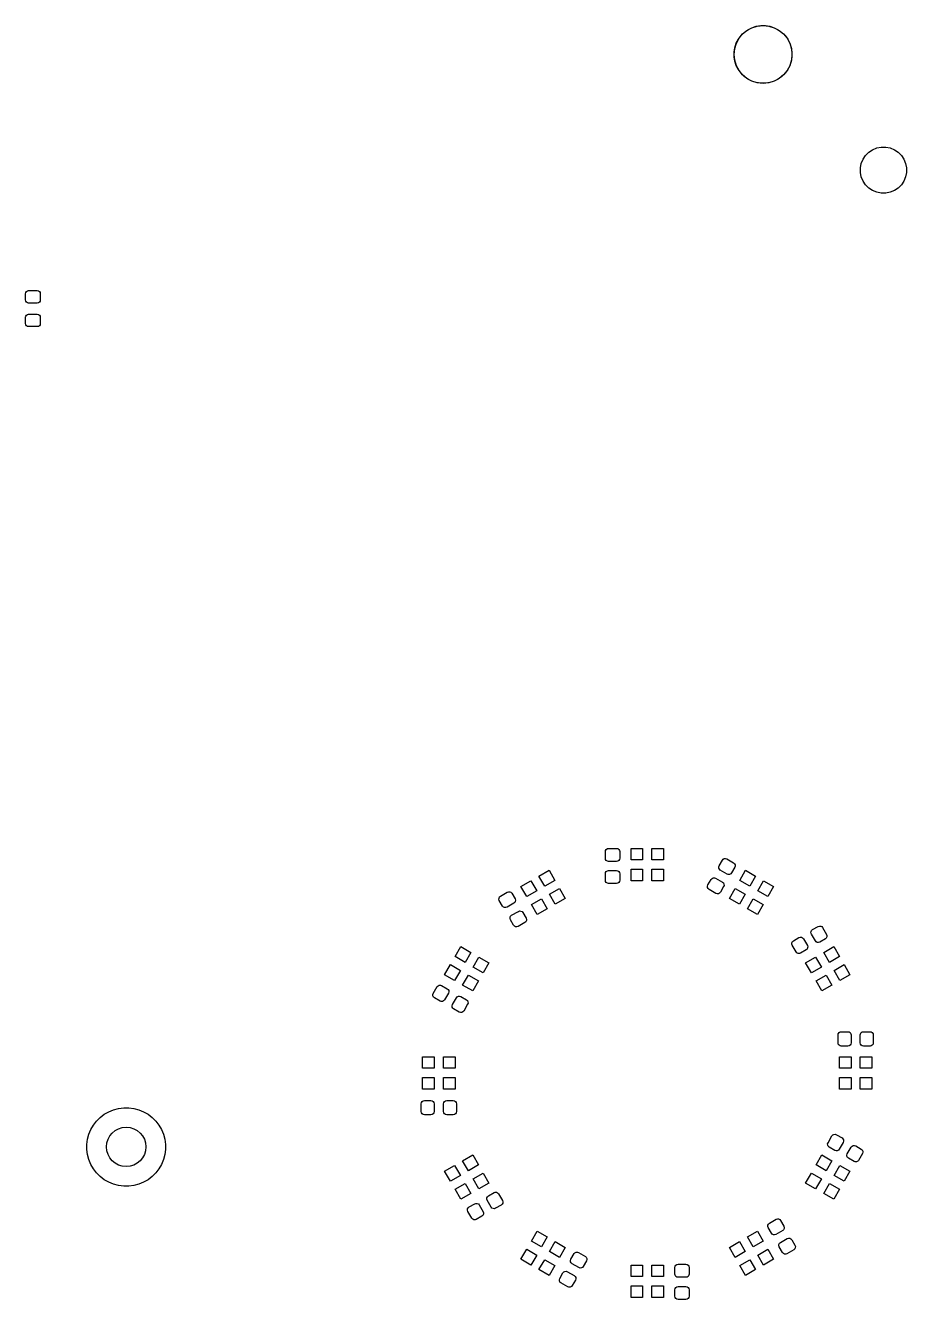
# Model space of a CAD drawing. Header units: inches. Extents: x 0.83 to 7.61, y -5.33 to -1.05.
# Drawn here: x 6.108 to 7.606, y -3.22 to -1.053 of the extents above; entities that cross this region are included whole.
import ezdxf

# ---------------------------------------------------------------- set-up
doc = ezdxf.new("R2010")
doc.units = ezdxf.units.IN
doc.header["$MEASUREMENT"] = 0
doc.layers.add('BLACK', color=250, linetype='CONTINUOUS')

msp = doc.modelspace()

# ---------------------------------------------------------------- linework, layer by layer
at = {"layer": 'BLACK', "linetype": 'CONTINUOUS'}
for p, q in [((7.3302, -1.0649), (7.3365, -1.0604)), ((7.3365, -1.0604), (7.3434, -1.0569)), ((7.3434, -1.0569), (7.3507, -1.0545)), ((7.3507, -1.0545), (7.3583, -1.0533)), ((7.3583, -1.0533), (7.3661, -1.0533)), ((7.3661, -1.0533), (7.3737, -1.0545)), ((7.3737, -1.0545), (7.381, -1.0569)), ((7.381, -1.0569), (7.3879, -1.0604)), ((7.3879, -1.0604), (7.3942, -1.0649)), ((7.3167, -1.0835), (7.3202, -1.0766)), ((7.3202, -1.0766), (7.3248, -1.0704)), ((7.3248, -1.0704), (7.3302, -1.0649)), ((7.3942, -1.0649), (7.3996, -1.0704)), ((7.3996, -1.0704), (7.4042, -1.0766)), ((7.4042, -1.0766), (7.4077, -1.0835)), ((7.3131, -1.0985), (7.3144, -1.0909)), ((7.3131, -1.1062), (7.3131, -1.0985)), ((7.3144, -1.0909), (7.3167, -1.0835)), ((7.4077, -1.0835), (7.4101, -1.0909)), ((7.4101, -1.0909), (7.4113, -1.0985)), ((7.4113, -1.0985), (7.4113, -1.1062)), ((7.3144, -1.1139), (7.3131, -1.1062)), ((7.3167, -1.1212), (7.3144, -1.1139)), ((7.3202, -1.1281), (7.3167, -1.1212)), ((7.4077, -1.1212), (7.4042, -1.1281)), ((7.4101, -1.1139), (7.4077, -1.1212)), ((7.4113, -1.1062), (7.4101, -1.1139)), ((7.3248, -1.1343), (7.3202, -1.1281)), ((7.3302, -1.1398), (7.3248, -1.1343)), ((7.3365, -1.1443), (7.3302, -1.1398)), ((7.3434, -1.1478), (7.3365, -1.1443)), ((7.3507, -1.1502), (7.3434, -1.1478)), ((7.381, -1.1478), (7.3737, -1.1502)), ((7.3879, -1.1443), (7.381, -1.1478)), ((7.3942, -1.1398), (7.3879, -1.1443)), ((7.3996, -1.1343), (7.3942, -1.1398)), ((7.4042, -1.1281), (7.3996, -1.1343)), ((7.3583, -1.1514), (7.3507, -1.1502)), ((7.3661, -1.1514), (7.3583, -1.1514)), ((7.3737, -1.1502), (7.3661, -1.1514)), ((7.5322, -1.2807), (7.5365, -1.2742)), ((7.5365, -1.2742), (7.542, -1.2688)), ((7.542, -1.2688), (7.5484, -1.2645)), ((7.5484, -1.2645), (7.5555, -1.2615)), ((7.5555, -1.2615), (7.5631, -1.26)), ((7.5631, -1.26), (7.5708, -1.26)), ((7.5708, -1.26), (7.5784, -1.2615)), ((7.5784, -1.2615), (7.5855, -1.2645)), ((7.5855, -1.2645), (7.5919, -1.2688)), ((7.5919, -1.2688), (7.5974, -1.2742)), ((7.5974, -1.2742), (7.6017, -1.2807)), ((7.5277, -1.2954), (7.5293, -1.2878)), ((7.5277, -1.3031), (7.5277, -1.2954)), ((7.5293, -1.2878), (7.5322, -1.2807)), ((7.6017, -1.2807), (7.6046, -1.2878)), ((7.6046, -1.2878), (7.6061, -1.2954)), ((7.6061, -1.2954), (7.6061, -1.3031)), ((7.5293, -1.3106), (7.5277, -1.3031)), ((7.5322, -1.3178), (7.5293, -1.3106)), ((7.5365, -1.3242), (7.5322, -1.3178)), ((7.6017, -1.3178), (7.5974, -1.3242)), ((7.6046, -1.3106), (7.6017, -1.3178)), ((7.6061, -1.3031), (7.6046, -1.3106)), ((7.542, -1.3296), (7.5365, -1.3242)), ((7.5484, -1.3339), (7.542, -1.3296)), ((7.5555, -1.3369), (7.5484, -1.3339)), ((7.5631, -1.3384), (7.5555, -1.3369)), ((7.5708, -1.3384), (7.5631, -1.3384)), ((7.5784, -1.3369), (7.5708, -1.3384)), ((7.5855, -1.3339), (7.5784, -1.3369)), ((7.5919, -1.3296), (7.5855, -1.3339)), ((7.5974, -1.3242), (7.5919, -1.3296)), ((6.1083, -1.5093), (6.1087, -1.5072)), ((6.1083, -1.5199), (6.1083, -1.5093)), ((6.1087, -1.5072), (6.1098, -1.5055)), ((6.1098, -1.5055), (6.1115, -1.5043)), ((6.1115, -1.5043), (6.1136, -1.5039)), ((6.1136, -1.5039), (6.1281, -1.5039)), ((6.1281, -1.5039), (6.1302, -1.5043)), ((6.1302, -1.5043), (6.1319, -1.5055)), ((6.1319, -1.5055), (6.1331, -1.5072)), ((6.1331, -1.5072), (6.1335, -1.5093)), ((6.1335, -1.5093), (6.1335, -1.5199)), ((6.1087, -1.5219), (6.1083, -1.5199)), ((6.1098, -1.5236), (6.1087, -1.5219)), ((6.1115, -1.5248), (6.1098, -1.5236)), ((6.1136, -1.5252), (6.1115, -1.5248)), ((6.1281, -1.5252), (6.1136, -1.5252)), ((6.1302, -1.5248), (6.1281, -1.5252)), ((6.1319, -1.5236), (6.1302, -1.5248)), ((6.1331, -1.5219), (6.1319, -1.5236)), ((6.1335, -1.5199), (6.1331, -1.5219)), ((6.1083, -1.5494), (6.1087, -1.5474)), ((6.1083, -1.56), (6.1083, -1.5494)), ((6.1087, -1.5621), (6.1083, -1.56)), ((6.1087, -1.5474), (6.1098, -1.5457)), ((6.1098, -1.5457), (6.1115, -1.5445)), ((6.1115, -1.5445), (6.1136, -1.5441)), ((6.1136, -1.5441), (6.1281, -1.5441)), ((6.1281, -1.5441), (6.1302, -1.5445)), ((6.1302, -1.5445), (6.1319, -1.5457)), ((6.1319, -1.5457), (6.1331, -1.5474)), ((6.1331, -1.5474), (6.1335, -1.5494)), ((6.1335, -1.56), (6.1331, -1.5621)), ((6.1335, -1.5494), (6.1335, -1.56)), ((6.1098, -1.5638), (6.1087, -1.5621)), ((6.1115, -1.5649), (6.1098, -1.5638)), ((6.1136, -1.5654), (6.1115, -1.5649)), ((6.1281, -1.5654), (6.1136, -1.5654)), ((6.1302, -1.5649), (6.1281, -1.5654)), ((6.1319, -1.5638), (6.1302, -1.5649)), ((6.1331, -1.5621), (6.1319, -1.5638)), ((7.0941, -2.4583), (7.0945, -2.4562)), ((7.0941, -2.4693), (7.0941, -2.4583)), ((7.0945, -2.4714), (7.0941, -2.4693)), ((7.0945, -2.4562), (7.0957, -2.4544)), ((7.0957, -2.4544), (7.0975, -2.4532)), ((7.0975, -2.4532), (7.0996, -2.4528)), ((7.0996, -2.4528), (7.113, -2.4528)), ((7.113, -2.4528), (7.1151, -2.4532)), ((7.1151, -2.4532), (7.1169, -2.4544)), ((7.1169, -2.4544), (7.1181, -2.4562)), ((7.1181, -2.4562), (7.1185, -2.4583)), ((7.1185, -2.4693), (7.1181, -2.4714)), ((7.1185, -2.4583), (7.1185, -2.4693)), ((7.1378, -2.4724), (7.1378, -2.4528)), ((7.1378, -2.4528), (7.1575, -2.4528)), ((7.1575, -2.4528), (7.1575, -2.4724)), ((7.1732, -2.4724), (7.1732, -2.4528)), ((7.1732, -2.4528), (7.1929, -2.4528)), ((7.1929, -2.4528), (7.1929, -2.4724)), ((7.2944, -2.4711), (7.2963, -2.4702)), ((7.2963, -2.4702), (7.2985, -2.47)), ((7.2985, -2.47), (7.3005, -2.4707)), ((6.9812, -2.5), (6.9983, -2.4901)), ((6.9983, -2.4901), (7.0081, -2.5072)), ((7.0957, -2.4732), (7.0945, -2.4714)), ((7.0975, -2.4744), (7.0957, -2.4732)), ((7.0957, -2.4922), (7.0975, -2.491)), ((7.0996, -2.4748), (7.0975, -2.4744)), ((7.0975, -2.491), (7.0996, -2.4906)), ((7.113, -2.4748), (7.0996, -2.4748)), ((7.0996, -2.4906), (7.113, -2.4906)), ((7.1151, -2.4744), (7.113, -2.4748)), ((7.113, -2.4906), (7.1151, -2.491)), ((7.1169, -2.4732), (7.1151, -2.4744)), ((7.1151, -2.491), (7.1169, -2.4922)), ((7.1181, -2.4714), (7.1169, -2.4732)), ((7.1575, -2.4724), (7.1378, -2.4724)), ((7.1378, -2.5079), (7.1378, -2.4882)), ((7.1378, -2.4882), (7.1575, -2.4882)), ((7.1575, -2.4882), (7.1575, -2.5079)), ((7.1929, -2.4724), (7.1732, -2.4724)), ((7.1732, -2.5079), (7.1732, -2.4882)), ((7.1732, -2.4882), (7.1929, -2.4882)), ((7.1929, -2.4882), (7.1929, -2.5079)), ((7.2868, -2.4843), (7.2875, -2.4823)), ((7.2869, -2.4865), (7.2868, -2.4843)), ((7.2879, -2.4884), (7.2869, -2.4865)), ((7.2875, -2.4823), (7.293, -2.4728)), ((7.2895, -2.4898), (7.2879, -2.4884)), ((7.3011, -2.4965), (7.2895, -2.4898)), ((7.293, -2.4728), (7.2944, -2.4711)), ((7.3005, -2.4707), (7.3121, -2.4774)), ((7.3141, -2.485), (7.3086, -2.4945)), ((7.3121, -2.4774), (7.3137, -2.4789)), ((7.3137, -2.4789), (7.3147, -2.4808)), ((7.3148, -2.4829), (7.3141, -2.485)), ((7.3147, -2.4808), (7.3148, -2.4829)), ((7.3226, -2.5072), (7.3324, -2.4901)), ((7.3324, -2.4901), (7.3495, -2.5)), ((6.9505, -2.5177), (6.9676, -2.5079)), ((6.9676, -2.5079), (6.9774, -2.5249)), ((6.9911, -2.517), (6.9812, -2.5)), ((7.0081, -2.5072), (6.9911, -2.517)), ((7.0941, -2.4961), (7.0945, -2.494)), ((7.0941, -2.5071), (7.0941, -2.4961)), ((7.0945, -2.5092), (7.0941, -2.5071)), ((7.0945, -2.494), (7.0957, -2.4922)), ((7.0957, -2.511), (7.0945, -2.5092)), ((7.0975, -2.5122), (7.0957, -2.511)), ((7.0996, -2.5126), (7.0975, -2.5122)), ((7.113, -2.5126), (7.0996, -2.5126)), ((7.1151, -2.5122), (7.113, -2.5126)), ((7.1169, -2.511), (7.1151, -2.5122)), ((7.1169, -2.4922), (7.1181, -2.494)), ((7.1181, -2.5092), (7.1169, -2.511)), ((7.1181, -2.494), (7.1185, -2.4961)), ((7.1185, -2.5071), (7.1181, -2.5092)), ((7.1185, -2.4961), (7.1185, -2.5071)), ((7.1575, -2.5079), (7.1378, -2.5079)), ((7.1929, -2.5079), (7.1732, -2.5079)), ((7.2686, -2.515), (7.2741, -2.5055)), ((7.2741, -2.5055), (7.2755, -2.5039)), ((7.2755, -2.5039), (7.2774, -2.5029)), ((7.2774, -2.5029), (7.2796, -2.5028)), ((7.2796, -2.5028), (7.2816, -2.5035)), ((7.2816, -2.5035), (7.2932, -2.5102)), ((7.2932, -2.5102), (7.2948, -2.5116)), ((7.2948, -2.5116), (7.2958, -2.5135)), ((7.2958, -2.5135), (7.2959, -2.5157)), ((7.3031, -2.4972), (7.3011, -2.4965)), ((7.3053, -2.4971), (7.3031, -2.4972)), ((7.3072, -2.4961), (7.3053, -2.4971)), ((7.3086, -2.4945), (7.3072, -2.4961)), ((7.3396, -2.517), (7.3226, -2.5072)), ((7.3495, -2.5), (7.3396, -2.517)), ((7.3533, -2.5249), (7.3631, -2.5079)), ((7.3631, -2.5079), (7.3802, -2.5177)), ((6.9133, -2.5372), (6.9142, -2.5353)), ((6.9142, -2.5353), (6.9159, -2.5338)), ((6.9159, -2.5338), (6.9274, -2.5271)), ((6.9274, -2.5271), (6.9295, -2.5265)), ((6.9295, -2.5265), (6.9316, -2.5266)), ((6.9316, -2.5266), (6.9336, -2.5275)), ((6.9336, -2.5275), (6.935, -2.5292)), ((6.935, -2.5292), (6.9405, -2.5387)), ((6.9604, -2.5347), (6.9505, -2.5177)), ((6.9774, -2.5249), (6.9604, -2.5347)), ((6.9989, -2.5307), (7.016, -2.5208)), ((7.0088, -2.5477), (6.9989, -2.5307)), ((7.016, -2.5208), (7.0258, -2.5379)), ((7.2679, -2.5171), (7.2686, -2.515)), ((7.268, -2.5192), (7.2679, -2.5171)), ((7.269, -2.5211), (7.268, -2.5192)), ((7.2706, -2.5226), (7.269, -2.5211)), ((7.2822, -2.5293), (7.2706, -2.5226)), ((7.2842, -2.53), (7.2822, -2.5293)), ((7.2864, -2.5298), (7.2842, -2.53)), ((7.2883, -2.5289), (7.2864, -2.5298)), ((7.2897, -2.5272), (7.2883, -2.5289)), ((7.2952, -2.5177), (7.2897, -2.5272)), ((7.2959, -2.5157), (7.2952, -2.5177)), ((7.3049, -2.5379), (7.3147, -2.5208)), ((7.3147, -2.5208), (7.3318, -2.5307)), ((7.3318, -2.5307), (7.3219, -2.5477)), ((7.3703, -2.5347), (7.3533, -2.5249)), ((7.3802, -2.5177), (7.3703, -2.5347)), ((6.9131, -2.5393), (6.9133, -2.5372)), ((6.9138, -2.5414), (6.9131, -2.5393)), ((6.9194, -2.5509), (6.9138, -2.5414)), ((6.9208, -2.5525), (6.9194, -2.5509)), ((6.9227, -2.5535), (6.9208, -2.5525)), ((6.9248, -2.5536), (6.9227, -2.5535)), ((6.9269, -2.5529), (6.9248, -2.5536)), ((6.9385, -2.5462), (6.9269, -2.5529)), ((6.9401, -2.5448), (6.9385, -2.5462)), ((6.941, -2.5429), (6.9401, -2.5448)), ((6.9405, -2.5387), (6.9412, -2.5407)), ((6.9412, -2.5407), (6.941, -2.5429)), ((6.9683, -2.5484), (6.9853, -2.5385)), ((6.9781, -2.5654), (6.9683, -2.5484)), ((6.9951, -2.5556), (6.9781, -2.5654)), ((6.9853, -2.5385), (6.9951, -2.5556)), ((7.0258, -2.5379), (7.0088, -2.5477)), ((7.3219, -2.5477), (7.3049, -2.5379)), ((7.3356, -2.5556), (7.3454, -2.5385)), ((7.3526, -2.5654), (7.3356, -2.5556)), ((7.3454, -2.5385), (7.3624, -2.5484)), ((7.3624, -2.5484), (7.3526, -2.5654)), ((6.932, -2.5721), (6.9322, -2.5699)), ((6.9327, -2.5741), (6.932, -2.5721)), ((6.9322, -2.5699), (6.9331, -2.568)), ((6.9382, -2.5836), (6.9327, -2.5741)), ((6.9331, -2.568), (6.9348, -2.5666)), ((6.9348, -2.5666), (6.9463, -2.5599)), ((6.9463, -2.5599), (6.9484, -2.5592)), ((6.9484, -2.5592), (6.9505, -2.5593)), ((6.9505, -2.5593), (6.9525, -2.5603)), ((6.9525, -2.5603), (6.9539, -2.5619)), ((6.9539, -2.5619), (6.9594, -2.5714)), ((6.959, -2.5776), (6.9574, -2.579)), ((6.9599, -2.5756), (6.959, -2.5776)), ((6.9594, -2.5714), (6.9601, -2.5735)), ((6.9601, -2.5735), (6.9599, -2.5756)), ((6.9397, -2.5853), (6.9382, -2.5836)), ((6.9416, -2.5862), (6.9397, -2.5853)), ((6.9437, -2.5864), (6.9416, -2.5862)), ((6.9458, -2.5857), (6.9437, -2.5864)), ((6.9574, -2.579), (6.9458, -2.5857)), ((7.4437, -2.5965), (7.4439, -2.5944)), ((7.4444, -2.5985), (7.4437, -2.5965)), ((7.4439, -2.5944), (7.4448, -2.5924)), ((7.4511, -2.6101), (7.4444, -2.5985)), ((7.4448, -2.5924), (7.4464, -2.591)), ((7.4464, -2.591), (7.456, -2.5855)), ((7.456, -2.5855), (7.458, -2.5848)), ((7.458, -2.5848), (7.4602, -2.5849)), ((7.4602, -2.5849), (7.4621, -2.5859)), ((7.4621, -2.5859), (7.4635, -2.5875)), ((7.4635, -2.5875), (7.4702, -2.5991)), ((7.4702, -2.5991), (7.4709, -2.6011)), ((6.8386, -2.6369), (6.8484, -2.6198)), ((6.8484, -2.6198), (6.8655, -2.6297)), ((7.411, -2.6154), (7.4111, -2.6132)), ((7.4117, -2.6174), (7.411, -2.6154)), ((7.4111, -2.6132), (7.4121, -2.6113)), ((7.4184, -2.629), (7.4117, -2.6174)), ((7.4121, -2.6113), (7.4137, -2.6099)), ((7.4137, -2.6099), (7.4233, -2.6044)), ((7.4233, -2.6044), (7.4253, -2.6037)), ((7.4253, -2.6037), (7.4274, -2.6038)), ((7.4274, -2.6038), (7.4294, -2.6048)), ((7.4294, -2.6048), (7.4308, -2.6064)), ((7.4308, -2.6064), (7.4375, -2.618)), ((7.4375, -2.618), (7.4382, -2.62)), ((7.4382, -2.62), (7.438, -2.6222)), ((7.4525, -2.6117), (7.4511, -2.6101)), ((7.4545, -2.6127), (7.4525, -2.6117)), ((7.4566, -2.6128), (7.4545, -2.6127)), ((7.4586, -2.6121), (7.4566, -2.6128)), ((7.4682, -2.6066), (7.4586, -2.6121)), ((7.4653, -2.6297), (7.4823, -2.6198)), ((7.4698, -2.6052), (7.4682, -2.6066)), ((7.4708, -2.6033), (7.4698, -2.6052)), ((7.4709, -2.6011), (7.4708, -2.6033)), ((7.4823, -2.6198), (7.4921, -2.6369)), ((6.8556, -2.6467), (6.8386, -2.6369)), ((6.8655, -2.6297), (6.8556, -2.6467)), ((6.8693, -2.6546), (6.8791, -2.6376)), ((6.8791, -2.6376), (6.8961, -2.6474)), ((7.4198, -2.6306), (7.4184, -2.629)), ((7.4217, -2.6316), (7.4198, -2.6306)), ((7.4239, -2.6317), (7.4217, -2.6316)), ((7.4259, -2.631), (7.4239, -2.6317)), ((7.4355, -2.6255), (7.4259, -2.631)), ((7.4346, -2.6474), (7.4516, -2.6376)), ((7.4371, -2.6241), (7.4355, -2.6255)), ((7.438, -2.6222), (7.4371, -2.6241)), ((7.4516, -2.6376), (7.4615, -2.6546)), ((7.4751, -2.6467), (7.4653, -2.6297)), ((7.4921, -2.6369), (7.4751, -2.6467)), ((6.8208, -2.6676), (6.8307, -2.6505)), ((6.8307, -2.6505), (6.8477, -2.6604)), ((6.8477, -2.6604), (6.8379, -2.6774)), ((6.8863, -2.6644), (6.8693, -2.6546)), ((6.8961, -2.6474), (6.8863, -2.6644)), ((7.4444, -2.6644), (7.4346, -2.6474)), ((7.4615, -2.6546), (7.4444, -2.6644)), ((7.483, -2.6604), (7.5, -2.6505)), ((7.4928, -2.6774), (7.483, -2.6604)), ((7.5, -2.6505), (7.5099, -2.6676)), ((6.8081, -2.6879), (6.8096, -2.6863)), ((6.8096, -2.6863), (6.8115, -2.6853)), ((6.8115, -2.6853), (6.8136, -2.6852)), ((6.8136, -2.6852), (6.8157, -2.6859)), ((6.8157, -2.6859), (6.8252, -2.6914)), ((6.8379, -2.6774), (6.8208, -2.6676)), ((6.8515, -2.6853), (6.8614, -2.6682)), ((6.8686, -2.6951), (6.8515, -2.6853)), ((6.8614, -2.6682), (6.8784, -2.6781)), ((6.8784, -2.6781), (6.8686, -2.6951)), ((7.4523, -2.6781), (7.4693, -2.6682)), ((7.4621, -2.6951), (7.4523, -2.6781)), ((7.4792, -2.6853), (7.4621, -2.6951)), ((7.4693, -2.6682), (7.4792, -2.6853)), ((7.5099, -2.6676), (7.4928, -2.6774)), ((6.8008, -2.7015), (6.8014, -2.6995)), ((6.8009, -2.7037), (6.8008, -2.7015)), ((6.8019, -2.7056), (6.8009, -2.7037)), ((6.8014, -2.6995), (6.8081, -2.6879)), ((6.8035, -2.707), (6.8019, -2.7056)), ((6.813, -2.7125), (6.8035, -2.707)), ((6.8272, -2.6989), (6.8205, -2.7105)), ((6.8252, -2.6914), (6.8268, -2.6928)), ((6.8268, -2.6928), (6.8278, -2.6947)), ((6.8279, -2.6969), (6.8272, -2.6989)), ((6.8278, -2.6947), (6.8279, -2.6969)), ((6.8342, -2.7184), (6.8409, -2.7068)), ((6.8409, -2.7068), (6.8423, -2.7052)), ((6.8423, -2.7052), (6.8442, -2.7042)), ((6.8442, -2.7042), (6.8464, -2.7041)), ((6.8464, -2.7041), (6.8484, -2.7048)), ((6.8484, -2.7048), (6.858, -2.7103)), ((6.8151, -2.7132), (6.813, -2.7125)), ((6.8172, -2.7131), (6.8151, -2.7132)), ((6.8191, -2.7121), (6.8172, -2.7131)), ((6.8205, -2.7105), (6.8191, -2.7121)), ((6.8335, -2.7204), (6.8342, -2.7184)), ((6.8336, -2.7226), (6.8335, -2.7204)), ((6.8346, -2.7245), (6.8336, -2.7226)), ((6.8362, -2.7259), (6.8346, -2.7245)), ((6.8457, -2.7314), (6.8362, -2.7259)), ((6.8533, -2.7294), (6.8519, -2.731)), ((6.86, -2.7178), (6.8533, -2.7294)), ((6.858, -2.7103), (6.8596, -2.7117)), ((6.8596, -2.7117), (6.8605, -2.7136)), ((6.8607, -2.7158), (6.86, -2.7178)), ((6.8605, -2.7136), (6.8607, -2.7158)), ((6.8478, -2.7321), (6.8457, -2.7314)), ((6.8499, -2.732), (6.8478, -2.7321)), ((6.8519, -2.731), (6.8499, -2.732)), ((7.4898, -2.7701), (7.4902, -2.768)), ((7.4898, -2.7835), (7.4898, -2.7701)), ((7.4902, -2.768), (7.4914, -2.7662)), ((7.4914, -2.7662), (7.4932, -2.765)), ((7.4932, -2.765), (7.4953, -2.7646)), ((7.4953, -2.7646), (7.5063, -2.7646)), ((7.5063, -2.7646), (7.5084, -2.765)), ((7.5084, -2.765), (7.5102, -2.7662)), ((7.5102, -2.7662), (7.5114, -2.768)), ((7.5114, -2.768), (7.5118, -2.7701)), ((7.5118, -2.7701), (7.5118, -2.7835)), ((7.5276, -2.7701), (7.528, -2.768)), ((7.5276, -2.7835), (7.5276, -2.7701)), ((7.528, -2.768), (7.5292, -2.7662)), ((7.5292, -2.7662), (7.531, -2.765)), ((7.531, -2.765), (7.5331, -2.7646)), ((7.5331, -2.7646), (7.5441, -2.7646)), ((7.5441, -2.7646), (7.5462, -2.765)), ((7.5462, -2.765), (7.548, -2.7662)), ((7.548, -2.7662), (7.5492, -2.768)), ((7.5492, -2.768), (7.5496, -2.7701)), ((7.5496, -2.7701), (7.5496, -2.7835)), ((7.4902, -2.7856), (7.4898, -2.7835)), ((7.4914, -2.7874), (7.4902, -2.7856)), ((7.4932, -2.7886), (7.4914, -2.7874)), ((7.4953, -2.789), (7.4932, -2.7886)), ((7.5063, -2.789), (7.4953, -2.789)), ((7.5084, -2.7886), (7.5063, -2.789)), ((7.5102, -2.7874), (7.5084, -2.7886)), ((7.5114, -2.7856), (7.5102, -2.7874)), ((7.5118, -2.7835), (7.5114, -2.7856)), ((7.528, -2.7856), (7.5276, -2.7835)), ((7.5292, -2.7874), (7.528, -2.7856)), ((7.531, -2.7886), (7.5292, -2.7874)), ((7.5331, -2.789), (7.531, -2.7886)), ((7.5441, -2.789), (7.5331, -2.789)), ((7.5462, -2.7886), (7.5441, -2.789)), ((7.548, -2.7874), (7.5462, -2.7886)), ((7.5492, -2.7856), (7.548, -2.7874)), ((7.5496, -2.7835), (7.5492, -2.7856)), ((6.7835, -2.8268), (6.7835, -2.8071)), ((6.7835, -2.8071), (6.8031, -2.8071)), ((6.8031, -2.8071), (6.8031, -2.8268)), ((6.8189, -2.8268), (6.8189, -2.8071)), ((6.8189, -2.8071), (6.8386, -2.8071)), ((6.8386, -2.8071), (6.8386, -2.8268)), ((7.4921, -2.8268), (7.4921, -2.8071)), ((7.4921, -2.8071), (7.5118, -2.8071)), ((7.5118, -2.8071), (7.5118, -2.8268)), ((7.5276, -2.8268), (7.5276, -2.8071)), ((7.5276, -2.8071), (7.5472, -2.8071)), ((7.5472, -2.8071), (7.5472, -2.8268)), ((6.8031, -2.8268), (6.7835, -2.8268)), ((6.8386, -2.8268), (6.8189, -2.8268)), ((7.5118, -2.8268), (7.4921, -2.8268)), ((7.5472, -2.8268), (7.5276, -2.8268)), ((6.7835, -2.8622), (6.7835, -2.8425)), ((6.7835, -2.8425), (6.8031, -2.8425)), ((6.8031, -2.8425), (6.8031, -2.8622)), ((6.8189, -2.8622), (6.8189, -2.8425)), ((6.8189, -2.8425), (6.8386, -2.8425)), ((6.8386, -2.8425), (6.8386, -2.8622)), ((7.4921, -2.8622), (7.4921, -2.8425)), ((7.4921, -2.8425), (7.5118, -2.8425)), ((7.5118, -2.8425), (7.5118, -2.8622)), ((7.5276, -2.8622), (7.5276, -2.8425)), ((7.5276, -2.8425), (7.5472, -2.8425)), ((7.5472, -2.8425), (7.5472, -2.8622)), ((6.7827, -2.8831), (6.7845, -2.8819)), ((6.8031, -2.8622), (6.7835, -2.8622)), ((6.7845, -2.8819), (6.7866, -2.8815)), ((6.7866, -2.8815), (6.7976, -2.8815)), ((6.7976, -2.8815), (6.7997, -2.8819)), ((6.7997, -2.8819), (6.8015, -2.8831)), ((6.8386, -2.8622), (6.8189, -2.8622)), ((6.8205, -2.8831), (6.8223, -2.8819)), ((6.8223, -2.8819), (6.8244, -2.8815)), ((6.8244, -2.8815), (6.8354, -2.8815)), ((6.8354, -2.8815), (6.8375, -2.8819)), ((6.8375, -2.8819), (6.8393, -2.8831)), ((7.5118, -2.8622), (7.4921, -2.8622)), ((7.5472, -2.8622), (7.5276, -2.8622)), ((6.2423, -2.905), (6.2499, -2.9006)), ((6.2499, -2.9006), (6.258, -2.8973)), ((6.258, -2.8973), (6.2665, -2.895)), ((6.2665, -2.895), (6.2752, -2.8938)), ((6.2752, -2.8938), (6.2839, -2.8938)), ((6.2839, -2.8938), (6.2926, -2.895)), ((6.2926, -2.895), (6.301, -2.8973)), ((6.301, -2.8973), (6.3091, -2.9006)), ((6.3091, -2.9006), (6.3167, -2.905)), ((6.7811, -2.887), (6.7815, -2.8849)), ((6.7811, -2.9004), (6.7811, -2.887)), ((6.7815, -2.9025), (6.7811, -2.9004)), ((6.7815, -2.8849), (6.7827, -2.8831)), ((6.7827, -2.9043), (6.7815, -2.9025)), ((6.8015, -2.8831), (6.8027, -2.8849)), ((6.8027, -2.9025), (6.8015, -2.9043)), ((6.8027, -2.8849), (6.8031, -2.887)), ((6.8031, -2.9004), (6.8027, -2.9025)), ((6.8031, -2.887), (6.8031, -2.9004)), ((6.8189, -2.887), (6.8193, -2.8849)), ((6.8189, -2.9004), (6.8189, -2.887)), ((6.8193, -2.9025), (6.8189, -2.9004)), ((6.8193, -2.8849), (6.8205, -2.8831)), ((6.8205, -2.9043), (6.8193, -2.9025)), ((6.8393, -2.8831), (6.8405, -2.8849)), ((6.8405, -2.9025), (6.8393, -2.9043)), ((6.8405, -2.8849), (6.8409, -2.887)), ((6.8409, -2.9004), (6.8405, -2.9025)), ((6.8409, -2.887), (6.8409, -2.9004)), ((6.2195, -2.931), (6.2239, -2.9234)), ((6.2239, -2.9234), (6.2292, -2.9165)), ((6.2292, -2.9165), (6.2354, -2.9103)), ((6.2354, -2.9103), (6.2423, -2.905)), ((6.3167, -2.905), (6.3237, -2.9103)), ((6.3237, -2.9103), (6.3298, -2.9165)), ((6.3298, -2.9165), (6.3352, -2.9234)), ((6.3352, -2.9234), (6.3396, -2.931)), ((6.7845, -2.9055), (6.7827, -2.9043)), ((6.7866, -2.9059), (6.7845, -2.9055)), ((6.7976, -2.9059), (6.7866, -2.9059)), ((6.7997, -2.9055), (6.7976, -2.9059)), ((6.8015, -2.9043), (6.7997, -2.9055)), ((6.8223, -2.9055), (6.8205, -2.9043)), ((6.8244, -2.9059), (6.8223, -2.9055)), ((6.8354, -2.9059), (6.8244, -2.9059)), ((6.8375, -2.9055), (6.8354, -2.9059)), ((6.8393, -2.9043), (6.8375, -2.9055)), ((6.2139, -2.9476), (6.2162, -2.9391)), ((6.2162, -2.9391), (6.2195, -2.931)), ((6.3396, -2.931), (6.3429, -2.9391)), ((6.3429, -2.9391), (6.3452, -2.9476)), ((7.4727, -2.9534), (7.4794, -2.9418)), ((7.4794, -2.9418), (7.4808, -2.9402)), ((7.4808, -2.9402), (7.4827, -2.9393)), ((7.4827, -2.9393), (7.4849, -2.9391)), ((7.4849, -2.9391), (7.4869, -2.9398)), ((7.4869, -2.9398), (7.4965, -2.9453)), ((7.4965, -2.9453), (7.4981, -2.9468)), ((7.4981, -2.9468), (7.499, -2.9487)), ((6.2127, -2.9563), (6.2139, -2.9476)), ((6.2127, -2.965), (6.2127, -2.9563)), ((6.2139, -2.9737), (6.2127, -2.965)), ((6.3452, -2.9476), (6.3463, -2.9563)), ((6.3463, -2.965), (6.3452, -2.9737)), ((6.3463, -2.9563), (6.3463, -2.965)), ((7.472, -2.9555), (7.4727, -2.9534)), ((7.4722, -2.9576), (7.472, -2.9555)), ((7.4731, -2.9595), (7.4722, -2.9576)), ((7.4747, -2.961), (7.4731, -2.9595)), ((7.4843, -2.9665), (7.4747, -2.961)), ((7.4863, -2.9672), (7.4843, -2.9665)), ((7.4885, -2.967), (7.4863, -2.9672)), ((7.4904, -2.9661), (7.4885, -2.967)), ((7.4918, -2.9645), (7.4904, -2.9661)), ((7.4985, -2.9529), (7.4918, -2.9645)), ((7.4992, -2.9508), (7.4985, -2.9529)), ((7.499, -2.9487), (7.4992, -2.9508)), ((7.5054, -2.9723), (7.5121, -2.9607)), ((7.5121, -2.9607), (7.5136, -2.9591)), ((7.5136, -2.9591), (7.5155, -2.9582)), ((7.5155, -2.9582), (7.5176, -2.958)), ((7.5176, -2.958), (7.5197, -2.9587)), ((7.5197, -2.9587), (7.5292, -2.9642)), ((7.5292, -2.9642), (7.5308, -2.9657)), ((7.5308, -2.9657), (7.5318, -2.9676)), ((7.5318, -2.9676), (7.5319, -2.9697)), ((6.2162, -2.9821), (6.2139, -2.9737)), ((6.2195, -2.9902), (6.2162, -2.9821)), ((6.2239, -2.9978), (6.2195, -2.9902)), ((6.3396, -2.9902), (6.3352, -2.9978)), ((6.3429, -2.9821), (6.3396, -2.9902)), ((6.3452, -2.9737), (6.3429, -2.9821)), ((6.8515, -2.984), (6.8686, -2.9742)), ((6.8614, -3.0011), (6.8515, -2.984)), ((6.8686, -2.9742), (6.8784, -2.9912)), ((7.4523, -2.9912), (7.4621, -2.9742)), ((7.4621, -2.9742), (7.4792, -2.984)), ((7.4792, -2.984), (7.4693, -3.0011)), ((7.5047, -2.9744), (7.5054, -2.9723)), ((7.5049, -2.9765), (7.5047, -2.9744)), ((7.5058, -2.9784), (7.5049, -2.9765)), ((7.5075, -2.9799), (7.5058, -2.9784)), ((7.517, -2.9854), (7.5075, -2.9799)), ((7.519, -2.9861), (7.517, -2.9854)), ((7.5212, -2.9859), (7.519, -2.9861)), ((7.5231, -2.985), (7.5212, -2.9859)), ((7.5245, -2.9834), (7.5231, -2.985)), ((7.5312, -2.9718), (7.5245, -2.9834)), ((7.5319, -2.9697), (7.5312, -2.9718)), ((6.2292, -3.0048), (6.2239, -2.9978)), ((6.2354, -3.0109), (6.2292, -3.0048)), ((6.2423, -3.0163), (6.2354, -3.0109)), ((6.3237, -3.0109), (6.3167, -3.0163)), ((6.3298, -3.0048), (6.3237, -3.0109)), ((6.3352, -2.9978), (6.3298, -3.0048)), ((6.8208, -3.0017), (6.8379, -2.9919)), ((6.8307, -3.0188), (6.8208, -3.0017)), ((6.8477, -3.0089), (6.8307, -3.0188)), ((6.8379, -2.9919), (6.8477, -3.0089)), ((6.8784, -2.9912), (6.8614, -3.0011)), ((6.8693, -3.0147), (6.8863, -3.0049)), ((6.8863, -3.0049), (6.8961, -3.0219)), ((7.4346, -3.0219), (7.4444, -3.0049)), ((7.4444, -3.0049), (7.4615, -3.0147)), ((7.4693, -3.0011), (7.4523, -2.9912)), ((7.483, -3.0089), (7.4928, -2.9919)), ((7.5, -3.0188), (7.483, -3.0089)), ((7.4928, -2.9919), (7.5099, -3.0017)), ((7.5099, -3.0017), (7.5, -3.0188)), ((6.2499, -3.0207), (6.2423, -3.0163)), ((6.258, -3.024), (6.2499, -3.0207)), ((6.2665, -3.0263), (6.258, -3.024)), ((6.2752, -3.0274), (6.2665, -3.0263)), ((6.2839, -3.0274), (6.2752, -3.0274)), ((6.2926, -3.0263), (6.2839, -3.0274)), ((6.301, -3.024), (6.2926, -3.0263)), ((6.3091, -3.0207), (6.301, -3.024)), ((6.3167, -3.0163), (6.3091, -3.0207)), ((6.8386, -3.0324), (6.8556, -3.0226)), ((6.8484, -3.0495), (6.8386, -3.0324)), ((6.8556, -3.0226), (6.8655, -3.0396)), ((6.8791, -3.0317), (6.8693, -3.0147)), ((6.8961, -3.0219), (6.8791, -3.0317)), ((7.4516, -3.0317), (7.4346, -3.0219)), ((7.4615, -3.0147), (7.4516, -3.0317)), ((7.4653, -3.0396), (7.4751, -3.0226)), ((7.4751, -3.0226), (7.4921, -3.0324)), ((7.4921, -3.0324), (7.4823, -3.0495)), ((6.8655, -3.0396), (6.8484, -3.0495)), ((6.8925, -3.0493), (6.8927, -3.0471)), ((6.8932, -3.0513), (6.8925, -3.0493)), ((6.8927, -3.0471), (6.8936, -3.0452)), ((6.8999, -3.0629), (6.8932, -3.0513)), ((6.8936, -3.0452), (6.8953, -3.0438)), ((6.8953, -3.0438), (6.9048, -3.0382)), ((6.9048, -3.0382), (6.9068, -3.0376)), ((6.9068, -3.0376), (6.909, -3.0377)), ((6.909, -3.0377), (6.9109, -3.0386)), ((6.9109, -3.0386), (6.9123, -3.0403)), ((6.9123, -3.0403), (6.919, -3.0519)), ((6.919, -3.0519), (6.9197, -3.0539)), ((6.9197, -3.0539), (6.9196, -3.056)), ((7.4823, -3.0495), (7.4653, -3.0396)), ((6.8598, -3.0682), (6.86, -3.066)), ((6.8605, -3.0702), (6.8598, -3.0682)), ((6.86, -3.066), (6.8609, -3.0641)), ((6.8672, -3.0818), (6.8605, -3.0702)), ((6.8609, -3.0641), (6.8625, -3.0627)), ((6.8625, -3.0627), (6.8721, -3.0571)), ((6.8721, -3.0571), (6.8741, -3.0565)), ((6.8741, -3.0565), (6.8763, -3.0566)), ((6.8763, -3.0566), (6.8782, -3.0575)), ((6.8782, -3.0575), (6.8796, -3.0592)), ((6.8796, -3.0592), (6.8863, -3.0708)), ((6.8859, -3.0769), (6.8843, -3.0783)), ((6.8868, -3.0749), (6.8859, -3.0769)), ((6.8863, -3.0708), (6.887, -3.0728)), ((6.887, -3.0728), (6.8868, -3.0749)), ((6.9013, -3.0645), (6.8999, -3.0629)), ((6.9033, -3.0655), (6.9013, -3.0645)), ((6.9054, -3.0656), (6.9033, -3.0655)), ((6.9075, -3.0649), (6.9054, -3.0656)), ((6.917, -3.0594), (6.9075, -3.0649)), ((6.9186, -3.058), (6.917, -3.0594)), ((6.9196, -3.056), (6.9186, -3.058)), ((6.8686, -3.0834), (6.8672, -3.0818)), ((6.8705, -3.0843), (6.8686, -3.0834)), ((6.8727, -3.0845), (6.8705, -3.0843)), ((6.8747, -3.0838), (6.8727, -3.0845)), ((6.8843, -3.0783), (6.8747, -3.0838)), ((7.3702, -3.0958), (7.3704, -3.0937)), ((7.3709, -3.0978), (7.3702, -3.0958)), ((7.3704, -3.0937), (7.3713, -3.0917)), ((7.3764, -3.1074), (7.3709, -3.0978)), ((7.3713, -3.0917), (7.3729, -3.0903)), ((7.3729, -3.0903), (7.3845, -3.0836)), ((7.3845, -3.0836), (7.3866, -3.0829)), ((7.3866, -3.0829), (7.3887, -3.0831)), ((7.3887, -3.0831), (7.3906, -3.084)), ((7.3906, -3.084), (7.3921, -3.0856)), ((7.3921, -3.0856), (7.3976, -3.0952)), ((7.3976, -3.0952), (7.3983, -3.0972)), ((7.3983, -3.0972), (7.3981, -3.0994)), ((6.9683, -3.1209), (6.9781, -3.1039)), ((6.9781, -3.1039), (6.9951, -3.1137)), ((6.9951, -3.1137), (6.9853, -3.1307)), ((7.3356, -3.1137), (7.3526, -3.1039)), ((7.3454, -3.1307), (7.3356, -3.1137)), ((7.3526, -3.1039), (7.3624, -3.1209)), ((7.3779, -3.109), (7.3764, -3.1074)), ((7.3798, -3.11), (7.3779, -3.109)), ((7.3819, -3.1101), (7.3798, -3.11)), ((7.384, -3.1094), (7.3819, -3.1101)), ((7.3956, -3.1027), (7.384, -3.1094)), ((7.3918, -3.1231), (7.4034, -3.1164)), ((7.3972, -3.1013), (7.3956, -3.1027)), ((7.3981, -3.0994), (7.3972, -3.1013)), ((7.4034, -3.1164), (7.4055, -3.1157)), ((7.4055, -3.1157), (7.4076, -3.1158)), ((7.4076, -3.1158), (7.4095, -3.1168)), ((7.4095, -3.1168), (7.411, -3.1184)), ((7.411, -3.1184), (7.4165, -3.1279)), ((6.9505, -3.1516), (6.9604, -3.1345)), ((6.9604, -3.1345), (6.9774, -3.1444)), ((6.9853, -3.1307), (6.9683, -3.1209)), ((6.9989, -3.1386), (7.0088, -3.1216)), ((7.016, -3.1485), (6.9989, -3.1386)), ((7.0088, -3.1216), (7.0258, -3.1314)), ((7.0258, -3.1314), (7.016, -3.1485)), ((7.041, -3.142), (7.0424, -3.1404)), ((7.0424, -3.1404), (7.0444, -3.1395)), ((7.0444, -3.1395), (7.0465, -3.1393)), ((7.0465, -3.1393), (7.0485, -3.14)), ((7.0485, -3.14), (7.0601, -3.1467)), ((7.3049, -3.1314), (7.3219, -3.1216)), ((7.3147, -3.1485), (7.3049, -3.1314)), ((7.3318, -3.1386), (7.3147, -3.1485)), ((7.3219, -3.1216), (7.3318, -3.1386)), ((7.3624, -3.1209), (7.3454, -3.1307)), ((7.3533, -3.1444), (7.3703, -3.1345)), ((7.3703, -3.1345), (7.3802, -3.1516)), ((7.3891, -3.1285), (7.3893, -3.1264)), ((7.3898, -3.1306), (7.3891, -3.1285)), ((7.3893, -3.1264), (7.3902, -3.1245)), ((7.3953, -3.1401), (7.3898, -3.1306)), ((7.3902, -3.1245), (7.3918, -3.1231)), ((7.3968, -3.1417), (7.3953, -3.1401)), ((7.3987, -3.1427), (7.3968, -3.1417)), ((7.4145, -3.1355), (7.4029, -3.1421)), ((7.4161, -3.134), (7.4145, -3.1355)), ((7.417, -3.1321), (7.4161, -3.134)), ((7.4165, -3.1279), (7.4172, -3.13)), ((7.4172, -3.13), (7.417, -3.1321)), ((6.9676, -3.1614), (6.9505, -3.1516)), ((6.9774, -3.1444), (6.9676, -3.1614)), ((6.9812, -3.1693), (6.9911, -3.1523)), ((6.9911, -3.1523), (7.0081, -3.1621)), ((7.0081, -3.1621), (6.9983, -3.1792)), ((7.0348, -3.1536), (7.0355, -3.1516)), ((7.0349, -3.1558), (7.0348, -3.1536)), ((7.0359, -3.1577), (7.0349, -3.1558)), ((7.0355, -3.1516), (7.041, -3.142)), ((7.0375, -3.1591), (7.0359, -3.1577)), ((7.0491, -3.1658), (7.0375, -3.1591)), ((7.0621, -3.1543), (7.0566, -3.1638)), ((7.0601, -3.1467), (7.0617, -3.1481)), ((7.0617, -3.1481), (7.0627, -3.1501)), ((7.0628, -3.1522), (7.0621, -3.1543)), ((7.0627, -3.1501), (7.0628, -3.1522)), ((7.1378, -3.1811), (7.1378, -3.1614)), ((7.1378, -3.1614), (7.1575, -3.1614)), ((7.1575, -3.1614), (7.1575, -3.1811)), ((7.1732, -3.1811), (7.1732, -3.1614)), ((7.1732, -3.1614), (7.1929, -3.1614)), ((7.1929, -3.1614), (7.1929, -3.1811)), ((7.2122, -3.1657), (7.2126, -3.1636)), ((7.2126, -3.1636), (7.2138, -3.1619)), ((7.2138, -3.1619), (7.2156, -3.1607)), ((7.2156, -3.1607), (7.2177, -3.1602)), ((7.2177, -3.1602), (7.2311, -3.1602)), ((7.2311, -3.1602), (7.2332, -3.1607)), ((7.2332, -3.1607), (7.235, -3.1619)), ((7.235, -3.1619), (7.2362, -3.1636)), ((7.2362, -3.1636), (7.2366, -3.1657)), ((7.3226, -3.1621), (7.3396, -3.1523)), ((7.3324, -3.1792), (7.3226, -3.1621)), ((7.3396, -3.1523), (7.3495, -3.1693)), ((7.3631, -3.1614), (7.3533, -3.1444)), ((7.3802, -3.1516), (7.3631, -3.1614)), ((7.4008, -3.1428), (7.3987, -3.1427)), ((7.4029, -3.1421), (7.4008, -3.1428)), ((6.9983, -3.1792), (6.9812, -3.1693)), ((7.0159, -3.1864), (7.0166, -3.1843)), ((7.0166, -3.1843), (7.0221, -3.1748)), ((7.0221, -3.1748), (7.0235, -3.1732)), ((7.0235, -3.1732), (7.0255, -3.1722)), ((7.0255, -3.1722), (7.0276, -3.1721)), ((7.0276, -3.1721), (7.0296, -3.1728)), ((7.0296, -3.1728), (7.0412, -3.1795)), ((7.0412, -3.1795), (7.0428, -3.1809)), ((7.0428, -3.1809), (7.0438, -3.1828)), ((7.0439, -3.1849), (7.0432, -3.187)), ((7.0438, -3.1828), (7.0439, -3.1849)), ((7.0511, -3.1665), (7.0491, -3.1658)), ((7.0533, -3.1664), (7.0511, -3.1665)), ((7.0552, -3.1654), (7.0533, -3.1664)), ((7.0566, -3.1638), (7.0552, -3.1654)), ((7.1575, -3.1811), (7.1378, -3.1811)), ((7.1929, -3.1811), (7.1732, -3.1811)), ((7.2122, -3.1768), (7.2122, -3.1657)), ((7.2126, -3.1789), (7.2122, -3.1768)), ((7.2138, -3.1807), (7.2126, -3.1789)), ((7.2156, -3.1819), (7.2138, -3.1807)), ((7.2177, -3.1823), (7.2156, -3.1819)), ((7.2311, -3.1823), (7.2177, -3.1823)), ((7.2332, -3.1819), (7.2311, -3.1823)), ((7.235, -3.1807), (7.2332, -3.1819)), ((7.2362, -3.1789), (7.235, -3.1807)), ((7.2366, -3.1768), (7.2362, -3.1789)), ((7.2366, -3.1657), (7.2366, -3.1768)), ((7.3495, -3.1693), (7.3324, -3.1792)), ((7.016, -3.1885), (7.0159, -3.1864)), ((7.017, -3.1904), (7.016, -3.1885)), ((7.0186, -3.1919), (7.017, -3.1904)), ((7.0302, -3.1986), (7.0186, -3.1919)), ((7.0322, -3.1992), (7.0302, -3.1986)), ((7.0344, -3.1991), (7.0322, -3.1992)), ((7.0363, -3.1981), (7.0344, -3.1991)), ((7.0377, -3.1965), (7.0363, -3.1981)), ((7.0432, -3.187), (7.0377, -3.1965)), ((7.1378, -3.2165), (7.1378, -3.1969)), ((7.1378, -3.1969), (7.1575, -3.1969)), ((7.1575, -3.1969), (7.1575, -3.2165)), ((7.1732, -3.2165), (7.1732, -3.1969)), ((7.1732, -3.1969), (7.1929, -3.1969)), ((7.1929, -3.1969), (7.1929, -3.2165)), ((7.2122, -3.2035), (7.2126, -3.2014)), ((7.2122, -3.2146), (7.2122, -3.2035)), ((7.2126, -3.2014), (7.2138, -3.1996)), ((7.2138, -3.1996), (7.2156, -3.1985)), ((7.2156, -3.1985), (7.2177, -3.198)), ((7.2177, -3.198), (7.2311, -3.198)), ((7.2311, -3.198), (7.2332, -3.1985)), ((7.2332, -3.1985), (7.235, -3.1996)), ((7.235, -3.1996), (7.2362, -3.2014)), ((7.2362, -3.2014), (7.2366, -3.2035)), ((7.2366, -3.2035), (7.2366, -3.2146)), ((7.1575, -3.2165), (7.1378, -3.2165)), ((7.1929, -3.2165), (7.1732, -3.2165)), ((7.2126, -3.2167), (7.2122, -3.2146)), ((7.2138, -3.2185), (7.2126, -3.2167)), ((7.2156, -3.2197), (7.2138, -3.2185)), ((7.2177, -3.2201), (7.2156, -3.2197)), ((7.2311, -3.2201), (7.2177, -3.2201)), ((7.2332, -3.2197), (7.2311, -3.2201)), ((7.235, -3.2185), (7.2332, -3.2197)), ((7.2362, -3.2167), (7.235, -3.2185)), ((7.2366, -3.2146), (7.2362, -3.2167))]:
    msp.add_line(p, q, dxfattribs=at)
at = {"layer": 'BLACK'}
for centre, radius in [((7.3622, -1.1024), 0.0492), ((7.3622, -1.1024), 0.0492), ((6.2795, -2.9606), 0.0335), ((6.2795, -2.9606), 0.0335)]:
    msp.add_circle(centre, radius, dxfattribs=at)

doc.saveas('drawing.dxf')
